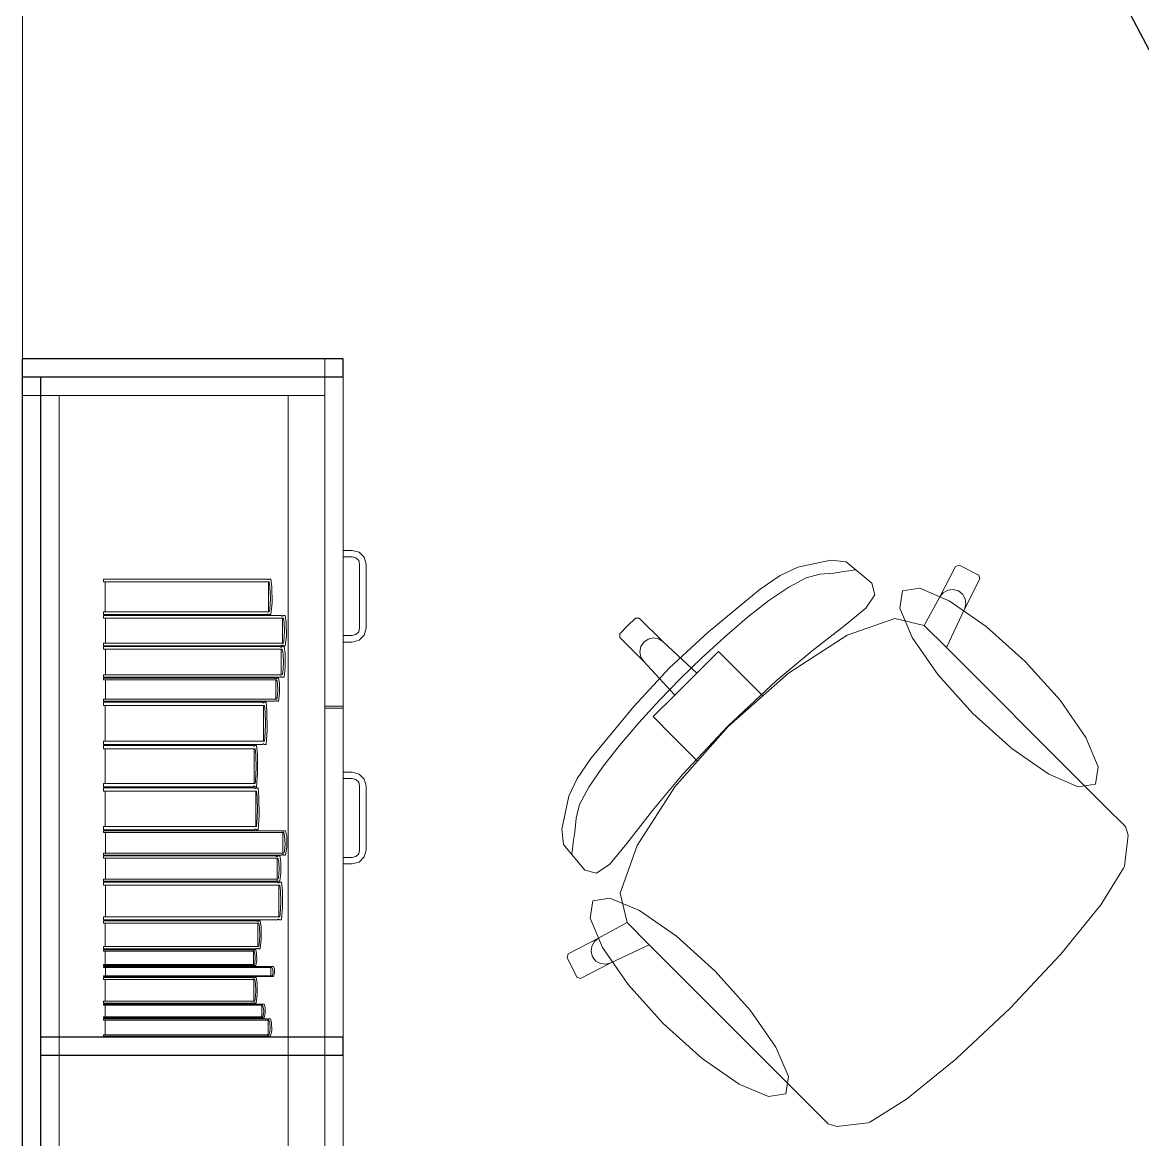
# Model space of a CAD drawing. Header units: inches. Extents: x -19 to 5698, y -728 to 92.
# Drawn here: x 304.72 to 305.942, y 35.448 to 36.667 of the extents above; entities that cross this region are included whole.
import ezdxf

# ---------------------------------------------------------------- set-up
doc = ezdxf.new("R2010")
doc.units = ezdxf.units.IN
doc.header["$MEASUREMENT"] = 0
doc.set_wipeout_variables(frame=1)
doc.linetypes.add('HIDDEN', pattern=[0.375, 0.25, -0.125])
doc.linetypes.add('Wipeout_Contour', pattern=[1, 0, -1])
doc.layers.add('00 conduct tomacorr', color=120, linetype='HIDDEN', lineweight=30)
doc.layers.add('02 _ ARQ _ ZON _ Espacio.3D', color=7, linetype='Continuous')
doc.layers.add('Interior - Mobiliario', color=7, linetype='Continuous')

msp = doc.modelspace()

# ---------------------------------------------------------------- linework, layer by layer
at = {"layer": '02 _ ARQ _ ZON _ Espacio.3D', "color": 254, "linetype": 'Continuous', "lineweight": 0, "flags": 128}
msp.add_lwpolyline([(315.07, 39), (314.57, 39), (314.57, 39.4), (310.7229, 39.4), (310.7234, 39.7505), (308.4643, 39.75), (308.47, 39.4), (308.07, 39.4), (308.07, 39), (307.57, 39), (307.57, 39.7505), (306.294, 39.7505), (306.294, 39.3999), (306.064, 39.4), (306.064, 39.7505), (304.72, 39.75), (304.72, 29.75), (307.57, 29.75), (307.57, 30.6), (308.07, 30.6), (308.07, 29.75), (314.5697, 29.75), (314.57, 30.6), (315.07, 30.6)], dxfattribs=at)
at = {"layer": 'Interior - Mobiliario', "color": 175, "linetype": 'Continuous', "lineweight": 13}
for p, q in [((304.74, 36.28), (305.05, 36.28)), ((304.74, 34.82), (304.74, 36.28)), ((305.05, 36.28), (305.05, 34.82)), ((304.76, 36.26), (305.01, 36.26)), ((305.01, 36.26), (305.05, 36.26)), ((305.08, 36.091), (305.07, 36.091)), ((305.07, 36.091), (305.07, 36.084)), ((305.07, 36.084), (305.08, 36.084)), ((305.0875, 36.089), (305.08, 36.091)), ((305.08, 36.084), (305.084, 36.0829)), ((305.093, 36.0835), (305.0875, 36.089)), ((305.095, 36.076), (305.093, 36.0835)), ((305.084, 36.0829), (305.087, 36.08)), ((305.087, 36.08), (305.088, 36.076)), ((305.088, 36.076), (305.088, 36.006)), ((305.095, 36.006), (305.095, 36.076)), ((305.5661, 36.0726), (305.5468, 36.0636)), ((305.6022, 36.0804), (305.5661, 36.0726)), ((305.619, 36.0785), (305.6022, 36.0804)), ((305.6468, 36.0553), (305.619, 36.0785)), ((305.7382, 36.0733), (305.7212, 36.0402)), ((305.7422, 36.0747), (305.7382, 36.0733)), ((305.7636, 36.0638), (305.7422, 36.0747)), ((304.8087, 36.0566), (304.8087, 36.0597)), ((304.8087, 36.0597), (304.9872, 36.0597)), ((304.9872, 36.0597), (304.9874, 36.0595)), ((304.9874, 36.0595), (304.9876, 36.0593)), ((304.9876, 36.0593), (304.9879, 36.0591)), ((304.9879, 36.0591), (304.9881, 36.0591)), ((304.9881, 36.0591), (304.9884, 36.0591)), ((304.9884, 36.0591), (304.9887, 36.0592)), ((304.9887, 36.0592), (304.9889, 36.0593)), ((304.9889, 36.0593), (304.9891, 36.0596)), ((304.9891, 36.0596), (304.9892, 36.0597)), ((304.9892, 36.0597), (304.9912, 36.0597)), ((304.9912, 36.0597), (304.9922, 36.0512)), ((305.5468, 36.0636), (305.5251, 36.0487)), ((305.5565, 36.051), (305.5753, 36.061)), ((305.5753, 36.061), (305.5901, 36.0649)), ((305.5901, 36.0649), (305.6055, 36.066)), ((305.6055, 36.066), (305.6162, 36.0681)), ((305.6162, 36.0681), (305.6243, 36.0689)), ((305.6243, 36.0689), (305.6288, 36.0697)), ((305.7479, 36.0267), (305.7649, 36.0598)), ((305.7649, 36.0598), (305.7636, 36.0638)), ((304.9894, 36.0566), (304.8087, 36.0566)), ((304.8105, 36.024), (304.8105, 36.0566)), ((304.9885, 36.0566), (304.9885, 36.024)), ((304.9902, 36.0508), (304.9894, 36.0566)), ((304.9907, 36.0388), (304.9902, 36.0508)), ((304.9922, 36.0512), (304.9925, 36.0338)), ((305.5251, 36.0487), (305.4684, 36.0019)), ((305.5346, 36.0362), (305.5565, 36.051)), ((305.6502, 36.0424), (305.6468, 36.0553)), ((305.73, 36.0477), (305.7249, 36.0448)), ((305.7358, 36.0484), (305.73, 36.0477)), ((305.7414, 36.0469), (305.7358, 36.0484)), ((305.746, 36.0433), (305.7414, 36.0469)), ((304.9899, 36.0269), (304.9907, 36.0388)), ((305.5108, 36.0176), (305.5346, 36.0362)), ((305.6402, 36.0281), (305.6502, 36.0424)), ((305.7212, 36.0402), (305.7039, 36.0092)), ((305.7249, 36.0448), (305.7212, 36.0402)), ((305.7489, 36.0382), (305.746, 36.0433)), ((305.7495, 36.0324), (305.7489, 36.0382)), ((304.8087, 36.0209), (304.8087, 36.024)), ((304.8087, 36.024), (304.9894, 36.024)), ((304.9894, 36.024), (304.9899, 36.0269)), ((304.9925, 36.0338), (304.9912, 36.0209)), ((305.6179, 36.0095), (305.6402, 36.0281)), ((305.7283, 35.9849), (305.7479, 36.0267)), ((305.7479, 36.0267), (305.7495, 36.0324)), ((304.9872, 36.0209), (304.8087, 36.0209)), ((304.8087, 36.0172), (304.8087, 36.0199)), ((304.8087, 36.0199), (305.0025, 36.0199)), ((305.0048, 36.0172), (304.8087, 36.0172)), ((304.8107, 35.9896), (304.8107, 36.0172)), ((304.9873, 36.021), (304.9872, 36.0209)), ((304.9876, 36.0212), (304.9873, 36.021)), ((304.9878, 36.0214), (304.9876, 36.0212)), ((304.9881, 36.0215), (304.9878, 36.0214)), ((304.9883, 36.0215), (304.9881, 36.0215)), ((304.9886, 36.0214), (304.9883, 36.0215)), ((304.9889, 36.0213), (304.9886, 36.0214)), ((304.9891, 36.0211), (304.9889, 36.0213)), ((304.9892, 36.0209), (304.9891, 36.0211)), ((304.9912, 36.0209), (304.9892, 36.0209)), ((305.0025, 36.0199), (305.0026, 36.0197)), ((305.0026, 36.0197), (305.0029, 36.0195)), ((305.0029, 36.0195), (305.0032, 36.0194)), ((305.0032, 36.0194), (305.0034, 36.0193)), ((305.0034, 36.0193), (305.0037, 36.0193)), ((305.0037, 36.0193), (305.004, 36.0194)), ((305.0038, 36.0172), (305.0038, 35.9896)), ((305.004, 36.0194), (305.0043, 36.0195)), ((305.0043, 36.0195), (305.0045, 36.0197)), ((305.0045, 36.0197), (305.0047, 36.0199)), ((305.0047, 36.0199), (305.0068, 36.0199)), ((305.0057, 36.0123), (305.0048, 36.0172)), ((305.0062, 36.0022), (305.0057, 36.0123)), ((305.0068, 36.0199), (305.0079, 36.0126)), ((305.0079, 36.0126), (305.0081, 35.9979)), ((305.389, 36.0171), (305.3804, 36.0086)), ((305.3932, 36.0172), (305.389, 36.0171)), ((305.4193, 35.9911), (305.3932, 36.0172)), ((305.4861, 35.9964), (305.5108, 36.0176)), ((305.6719, 36.0167), (305.62, 35.9983)), ((305.7039, 36.0092), (305.6719, 36.0167)), ((305.0054, 35.9921), (305.0062, 36.0022)), ((305.0081, 35.9979), (305.0068, 35.987)), ((305.08, 35.998), (305.07, 35.998)), ((305.07, 35.998), (305.07, 35.991)), ((305.084, 35.9991), (305.08, 35.998)), ((305.087, 36.002), (305.084, 35.9991)), ((305.088, 36.006), (305.087, 36.002)), ((305.0875, 35.993), (305.093, 35.9985)), ((305.093, 35.9985), (305.095, 36.006)), ((305.3719, 36.0001), (305.3804, 36.0086)), ((305.3719, 35.9958), (305.3719, 36.0001)), ((305.4684, 36.0019), (305.4262, 35.9628)), ((305.62, 35.9983), (305.5561, 35.957)), ((305.5818, 35.9815), (305.6179, 36.0095)), ((305.7041, 36.0092), (305.7039, 36.0092)), ((305.7041, 36.0092), (305.7283, 35.9849)), ((304.8087, 35.987), (304.8087, 35.9896)), ((304.8087, 35.9896), (305.0048, 35.9896)), ((305.0025, 35.987), (304.8087, 35.987)), ((304.8087, 35.9833), (304.8087, 35.986)), ((304.8087, 35.986), (305.0012, 35.986)), ((305.0012, 35.986), (305.0013, 35.9858)), ((305.0013, 35.9858), (305.0016, 35.9856)), ((305.0016, 35.9856), (305.0019, 35.9855)), ((305.0024, 35.9854), (305.0027, 35.9855)), ((305.0026, 35.9871), (305.0025, 35.987)), ((305.0028, 35.9873), (305.0026, 35.9871)), ((305.0027, 35.9855), (305.003, 35.9857)), ((305.0031, 35.9875), (305.0028, 35.9873)), ((305.003, 35.9857), (305.0032, 35.9859)), ((305.0034, 35.9875), (305.0031, 35.9875)), ((305.0032, 35.9859), (305.0034, 35.986)), ((305.0037, 35.9875), (305.0034, 35.9875)), ((305.0034, 35.986), (305.0055, 35.986)), ((305.004, 35.9875), (305.0037, 35.9875)), ((305.0042, 35.9873), (305.004, 35.9875)), ((305.0045, 35.9872), (305.0042, 35.9873)), ((305.0047, 35.987), (305.0045, 35.9872)), ((305.0068, 35.987), (305.0047, 35.987)), ((305.0048, 35.9896), (305.0054, 35.9921)), ((305.0055, 35.986), (305.0066, 35.9787)), ((305.07, 35.991), (305.08, 35.991)), ((305.08, 35.991), (305.0875, 35.993)), ((305.398, 35.9697), (305.3719, 35.9958)), ((305.3936, 35.9803), (305.3948, 35.9861)), ((305.3948, 35.9861), (305.3981, 35.991)), ((305.403, 35.9942), (305.3981, 35.991)), ((305.4087, 35.9954), (305.403, 35.9942)), ((305.4145, 35.9943), (305.4087, 35.9954)), ((305.4193, 35.9911), (305.4145, 35.9943)), ((305.4558, 35.9571), (305.4193, 35.9911)), ((305.4614, 35.9739), (305.4861, 35.9964)), ((305.0035, 35.9833), (304.8087, 35.9833)), ((304.8107, 35.9553), (304.8107, 35.9833)), ((305.0019, 35.9855), (305.0022, 35.9854)), ((305.0022, 35.9854), (305.0024, 35.9854)), ((305.0025, 35.9833), (305.0025, 35.9553)), ((305.0044, 35.9783), (305.0035, 35.9833)), ((305.0049, 35.968), (305.0044, 35.9783)), ((305.0066, 35.9787), (305.0068, 35.9637)), ((305.3947, 35.9746), (305.3936, 35.9803)), ((305.398, 35.9697), (305.3947, 35.9746)), ((305.438, 35.9511), (305.4614, 35.9739)), ((305.4795, 35.9807), (305.4558, 35.9571)), ((305.5006, 35.9596), (305.4795, 35.9807)), ((305.5425, 35.9488), (305.5818, 35.9815)), ((305.8762, 35.8371), (305.7283, 35.9849)), ((305.0041, 35.9578), (305.0049, 35.968)), ((305.0068, 35.9637), (305.0055, 35.9526)), ((305.3871, 35.9206), (305.4262, 35.9628)), ((305.432, 35.9332), (305.398, 35.9697)), ((304.8087, 35.9526), (304.8087, 35.9553)), ((304.8087, 35.9553), (305.0035, 35.9553)), ((305.0012, 35.9526), (304.8087, 35.9526)), ((304.8087, 35.9496), (304.8087, 35.9516)), ((304.8087, 35.9516), (304.9953, 35.9516)), ((304.9975, 35.9496), (304.8087, 35.9496)), ((304.8106, 35.9285), (304.8106, 35.9496)), ((304.9953, 35.9516), (304.9954, 35.9515)), ((304.9954, 35.9515), (304.9957, 35.9513)), ((304.9957, 35.9513), (304.9959, 35.9512)), ((304.9959, 35.9512), (304.9962, 35.9512)), ((304.9962, 35.9512), (304.9965, 35.9512)), ((304.9965, 35.9512), (304.9968, 35.9512)), ((304.9966, 35.9496), (304.9966, 35.9285)), ((304.9968, 35.9512), (304.997, 35.9513)), ((304.997, 35.9513), (304.9973, 35.9515)), ((304.9973, 35.9515), (304.9974, 35.9516)), ((304.9974, 35.9516), (304.9995, 35.9516)), ((304.9984, 35.9458), (304.9975, 35.9496)), ((304.9995, 35.9516), (305.0005, 35.9461)), ((305.0013, 35.9527), (305.0012, 35.9526)), ((305.0015, 35.9529), (305.0013, 35.9527)), ((305.0018, 35.9531), (305.0015, 35.9529)), ((305.0021, 35.9531), (305.0018, 35.9531)), ((305.0024, 35.9531), (305.0021, 35.9531)), ((305.0027, 35.9531), (305.0024, 35.9531)), ((305.0029, 35.953), (305.0027, 35.9531)), ((305.0032, 35.9528), (305.0029, 35.953)), ((305.0034, 35.9526), (305.0032, 35.9528)), ((305.0055, 35.9526), (305.0034, 35.9526)), ((305.0035, 35.9553), (305.0041, 35.9578)), ((305.438, 35.9511), (305.4152, 35.9276)), ((305.4558, 35.9571), (305.4439, 35.9451)), ((305.528, 35.9322), (305.5006, 35.9596)), ((305.5561, 35.957), (305.528, 35.9322)), ((304.9981, 35.9304), (304.9989, 35.9381)), ((304.9989, 35.9381), (304.9984, 35.9458)), ((305.0005, 35.9461), (305.0007, 35.9349)), ((305.432, 35.9332), (305.4439, 35.9451)), ((305.4897, 35.8993), (305.5425, 35.9488)), ((304.8087, 35.9265), (304.8087, 35.9285)), ((304.8087, 35.9285), (304.9975, 35.9285)), ((304.9953, 35.9265), (304.8087, 35.9265)), ((304.8087, 35.9218), (304.8087, 35.9255)), ((304.8087, 35.9255), (304.982, 35.9255)), ((304.982, 35.9255), (304.9821, 35.9253)), ((304.9821, 35.9253), (304.9824, 35.925)), ((304.9824, 35.925), (304.9826, 35.9248)), ((304.9826, 35.9248), (304.9829, 35.9248)), ((304.9829, 35.9248), (304.9831, 35.9248)), ((304.9831, 35.9248), (304.9834, 35.9249)), ((304.9834, 35.9249), (304.9836, 35.9251)), ((304.9836, 35.9251), (304.9839, 35.9254)), ((304.9839, 35.9254), (304.984, 35.9255)), ((304.984, 35.9255), (304.9859, 35.9255)), ((304.9859, 35.9255), (304.9869, 35.9154)), ((304.9954, 35.9266), (304.9953, 35.9265)), ((304.9956, 35.9268), (304.9954, 35.9266)), ((304.9959, 35.9269), (304.9956, 35.9268)), ((304.9962, 35.9269), (304.9959, 35.9269)), ((304.9964, 35.9269), (304.9962, 35.9269)), ((304.9967, 35.9269), (304.9964, 35.9269)), ((304.997, 35.9268), (304.9967, 35.9269)), ((304.9972, 35.9267), (304.997, 35.9268)), ((304.9974, 35.9265), (304.9972, 35.9267)), ((304.9995, 35.9265), (304.9974, 35.9265)), ((304.9975, 35.9285), (304.9981, 35.9304)), ((305.0007, 35.9349), (304.9995, 35.9265)), ((305.4152, 35.9276), (305.3926, 35.903)), ((305.4083, 35.9096), (305.432, 35.9332)), ((305.528, 35.9322), (305.4902, 35.8989)), ((304.9841, 35.9218), (304.8087, 35.9218)), ((304.8105, 35.8829), (304.8105, 35.9218)), ((304.9832, 35.9218), (304.9832, 35.8829)), ((304.9849, 35.9149), (304.9841, 35.9218)), ((304.9854, 35.9006), (304.9849, 35.9149)), ((304.9869, 35.9154), (304.9871, 35.8947)), ((305.07, 35.921), (305.05, 35.921)), ((305.07, 35.919), (305.05, 35.919)), ((305.3403, 35.8639), (305.3871, 35.9206)), ((304.9846, 35.8864), (304.9854, 35.9006)), ((305.3926, 35.903), (305.3715, 35.8782)), ((305.4295, 35.8884), (305.4083, 35.9096)), ((304.9871, 35.8947), (304.9859, 35.8792)), ((305.4568, 35.861), (305.4295, 35.8884)), ((305.4897, 35.8993), (305.4402, 35.8466)), ((305.4568, 35.861), (305.4902, 35.8989)), ((304.8087, 35.8792), (304.8087, 35.8829)), ((304.8087, 35.8829), (304.9841, 35.8829)), ((304.982, 35.8792), (304.8087, 35.8792)), ((304.8087, 35.8746), (304.8087, 35.8782)), ((304.8087, 35.8782), (304.972, 35.8782)), ((304.972, 35.8782), (304.9721, 35.878)), ((304.9721, 35.878), (304.9723, 35.8777)), ((304.9723, 35.8777), (304.9725, 35.8775)), ((304.9725, 35.8775), (304.9728, 35.8775)), ((304.9728, 35.8775), (304.973, 35.8775)), ((304.973, 35.8775), (304.9733, 35.8776)), ((304.9733, 35.8776), (304.9735, 35.8778)), ((304.9735, 35.8778), (304.9737, 35.878)), ((304.9737, 35.878), (304.9738, 35.8782)), ((304.9738, 35.8782), (304.9756, 35.8782)), ((304.9756, 35.8782), (304.9765, 35.8683)), ((304.9821, 35.8794), (304.982, 35.8792)), ((304.9823, 35.8797), (304.9821, 35.8794)), ((304.9826, 35.8799), (304.9823, 35.8797)), ((304.9828, 35.88), (304.9826, 35.8799)), ((304.9831, 35.88), (304.9828, 35.88)), ((304.9833, 35.8799), (304.9831, 35.88)), ((304.9836, 35.8797), (304.9833, 35.8799)), ((304.9838, 35.8795), (304.9836, 35.8797)), ((304.984, 35.8792), (304.9838, 35.8795)), ((304.9859, 35.8792), (304.984, 35.8792)), ((304.9841, 35.8829), (304.9846, 35.8864)), ((305.3715, 35.8782), (305.3529, 35.8544)), ((304.9739, 35.8746), (304.8087, 35.8746)), ((304.8104, 35.8366), (304.8104, 35.8746)), ((304.9731, 35.8746), (304.9731, 35.8366)), ((304.9747, 35.8678), (304.9739, 35.8746)), ((304.9751, 35.8539), (304.9747, 35.8678)), ((304.9765, 35.8683), (304.9767, 35.848)), ((305.3254, 35.8422), (305.3403, 35.8639)), ((304.9744, 35.84), (304.9751, 35.8539)), ((305.3529, 35.8544), (305.338, 35.8326)), ((305.4321, 35.8329), (305.4568, 35.861)), ((304.9739, 35.8366), (304.9744, 35.84)), ((304.9767, 35.848), (304.9756, 35.8329)), ((305.07, 35.849), (305.08, 35.849)), ((305.07, 35.842), (305.07, 35.849)), ((305.08, 35.842), (305.07, 35.842)), ((305.08, 35.849), (305.0875, 35.847)), ((305.084, 35.8409), (305.08, 35.842)), ((305.087, 35.838), (305.084, 35.8409)), ((305.0875, 35.847), (305.093, 35.8415)), ((305.093, 35.8415), (305.095, 35.834)), ((305.3164, 35.823), (305.3254, 35.8422)), ((305.4402, 35.8466), (305.4075, 35.8073)), ((304.8087, 35.8329), (304.8087, 35.8366)), ((304.8087, 35.8366), (304.9739, 35.8366)), ((304.972, 35.8329), (304.8087, 35.8329)), ((304.8087, 35.8283), (304.8087, 35.8319)), ((304.8087, 35.8319), (304.9735, 35.8319)), ((304.9755, 35.8283), (304.8087, 35.8283)), ((304.8104, 35.7899), (304.8104, 35.8283)), ((304.9723, 35.8334), (304.972, 35.8331)), ((304.972, 35.8331), (304.972, 35.8329)), ((304.9725, 35.8336), (304.9723, 35.8334)), ((304.9727, 35.8337), (304.9725, 35.8336)), ((304.973, 35.8337), (304.9727, 35.8337)), ((304.9732, 35.8336), (304.973, 35.8337)), ((304.9735, 35.8334), (304.9732, 35.8336)), ((304.9737, 35.8332), (304.9735, 35.8334)), ((304.9735, 35.8319), (304.9736, 35.8317)), ((304.9736, 35.8317), (304.9738, 35.8314)), ((304.9738, 35.8329), (304.9737, 35.8332)), ((304.9756, 35.8329), (304.9738, 35.8329)), ((304.9738, 35.8314), (304.9741, 35.8313)), ((304.9741, 35.8313), (304.9743, 35.8312)), ((304.9743, 35.8312), (304.9746, 35.8312)), ((304.9746, 35.8312), (304.9748, 35.8313)), ((304.9747, 35.8283), (304.9747, 35.7899)), ((304.9748, 35.8313), (304.975, 35.8315)), ((304.975, 35.8315), (304.9753, 35.8318)), ((304.9753, 35.8318), (304.9754, 35.8319)), ((304.9754, 35.8319), (304.9772, 35.8319)), ((304.9763, 35.8214), (304.9755, 35.8283)), ((304.9772, 35.8319), (304.9781, 35.8219)), ((305.088, 35.834), (305.087, 35.838)), ((305.088, 35.764), (305.088, 35.834)), ((305.095, 35.834), (305.095, 35.764)), ((305.338, 35.8326), (305.3281, 35.8137)), ((305.3907, 35.7691), (305.4321, 35.8329)), ((305.9017, 35.8116), (305.8762, 35.8371)), ((304.9767, 35.8074), (304.9763, 35.8214)), ((304.9781, 35.8219), (304.9783, 35.8015)), ((305.3087, 35.7868), (305.3164, 35.823)), ((304.976, 35.7933), (304.9767, 35.8074)), ((305.3281, 35.8137), (305.3242, 35.799)), ((305.4075, 35.8073), (305.3796, 35.7711)), ((305.9237, 35.7896), (305.9017, 35.8116)), ((304.9755, 35.7899), (304.976, 35.7933)), ((304.9783, 35.8015), (304.9772, 35.7862)), ((305.3242, 35.799), (305.323, 35.7836)), ((304.8087, 35.7862), (304.8087, 35.7899)), ((304.8087, 35.7899), (304.9755, 35.7899)), ((304.9735, 35.7862), (304.8087, 35.7862)), ((304.8087, 35.7831), (304.8087, 35.7852)), ((304.8087, 35.7852), (305.0029, 35.7852)), ((305.0053, 35.7831), (304.8087, 35.7831)), ((304.8107, 35.7608), (304.8107, 35.7831)), ((304.9736, 35.7864), (304.9735, 35.7862)), ((304.9738, 35.7867), (304.9736, 35.7864)), ((304.974, 35.7869), (304.9738, 35.7867)), ((304.9743, 35.787), (304.974, 35.7869)), ((304.9745, 35.787), (304.9743, 35.787)), ((304.9748, 35.7869), (304.9745, 35.787)), ((304.975, 35.7867), (304.9748, 35.7869)), ((304.9752, 35.7865), (304.975, 35.7867)), ((304.9754, 35.7862), (304.9752, 35.7865)), ((304.9772, 35.7862), (304.9754, 35.7862)), ((305.0029, 35.7852), (305.0031, 35.7851)), ((305.0031, 35.7851), (305.0033, 35.7849)), ((305.0033, 35.7849), (305.0036, 35.7848)), ((305.0036, 35.7848), (305.0039, 35.7848)), ((305.0039, 35.7848), (305.0042, 35.7848)), ((305.0042, 35.7848), (305.0045, 35.7848)), ((305.0043, 35.7831), (305.0043, 35.7608)), ((305.0045, 35.7848), (305.0048, 35.7849)), ((305.0048, 35.7849), (305.005, 35.7851)), ((305.005, 35.7851), (305.0051, 35.7852)), ((305.0051, 35.7852), (305.0073, 35.7852)), ((305.0062, 35.7791), (305.0053, 35.7831)), ((305.0067, 35.7709), (305.0062, 35.7791)), ((305.0073, 35.7852), (305.0084, 35.7794)), ((305.0084, 35.7794), (305.0086, 35.7675)), ((305.3105, 35.7701), (305.3087, 35.7868)), ((305.323, 35.7836), (305.321, 35.7728)), ((305.9225, 35.7464), (305.9265, 35.7803)), ((305.9265, 35.7803), (305.9237, 35.7896)), ((305.0059, 35.7628), (305.0067, 35.7709)), ((305.0086, 35.7675), (305.0073, 35.7586)), ((305.3337, 35.7422), (305.3105, 35.7701)), ((305.321, 35.7728), (305.3202, 35.7648)), ((305.3796, 35.7711), (305.361, 35.7488)), ((305.3724, 35.7171), (305.3907, 35.7691)), ((304.8087, 35.7586), (304.8087, 35.7608)), ((304.8087, 35.7608), (305.0053, 35.7608)), ((305.0029, 35.7586), (304.8087, 35.7586)), ((304.8087, 35.7554), (304.8087, 35.7576)), ((304.8087, 35.7576), (304.9966, 35.7576)), ((304.9989, 35.7554), (304.8087, 35.7554)), ((304.8106, 35.7322), (304.8106, 35.7554)), ((304.9966, 35.7576), (304.9968, 35.7575)), ((304.9968, 35.7575), (304.997, 35.7573)), ((304.997, 35.7573), (304.9973, 35.7572)), ((304.9973, 35.7572), (304.9976, 35.7572)), ((304.9976, 35.7572), (304.9979, 35.7572)), ((304.9979, 35.7572), (304.9982, 35.7572)), ((304.998, 35.7554), (304.998, 35.7322)), ((304.9982, 35.7572), (304.9984, 35.7574)), ((304.9984, 35.7574), (304.9987, 35.7575)), ((304.9987, 35.7575), (304.9988, 35.7576)), ((304.9988, 35.7576), (305.0009, 35.7576)), ((304.9998, 35.7513), (304.9989, 35.7554)), ((305.0009, 35.7576), (305.0019, 35.7516)), ((305.003, 35.7587), (305.0029, 35.7586)), ((305.0033, 35.7589), (305.003, 35.7587)), ((305.0035, 35.759), (305.0033, 35.7589)), ((305.0038, 35.7591), (305.0035, 35.759)), ((305.0041, 35.7591), (305.0038, 35.7591)), ((305.0044, 35.759), (305.0041, 35.7591)), ((305.0047, 35.7589), (305.0044, 35.759)), ((305.0049, 35.7588), (305.0047, 35.7589)), ((305.0051, 35.7586), (305.0049, 35.7588)), ((305.0073, 35.7586), (305.0051, 35.7586)), ((305.0053, 35.7608), (305.0059, 35.7628)), ((305.07, 35.756), (305.08, 35.756)), ((305.07, 35.749), (305.07, 35.756)), ((305.08, 35.756), (305.084, 35.7571)), ((305.084, 35.7571), (305.087, 35.76)), ((305.087, 35.76), (305.088, 35.764)), ((305.093, 35.7565), (305.0875, 35.751)), ((305.095, 35.764), (305.093, 35.7565)), ((305.3202, 35.7648), (305.3194, 35.7603)), ((304.9995, 35.7343), (305.0003, 35.7428)), ((305.0003, 35.7428), (304.9998, 35.7513)), ((305.0019, 35.7516), (305.0021, 35.7392)), ((305.08, 35.749), (305.07, 35.749)), ((305.0875, 35.751), (305.08, 35.749)), ((305.3466, 35.7388), (305.3337, 35.7422)), ((305.361, 35.7488), (305.3466, 35.7388)), ((305.8967, 35.7042), (305.9216, 35.7443)), ((305.9216, 35.7443), (305.9225, 35.7464)), ((304.8087, 35.73), (304.8087, 35.7322)), ((304.8087, 35.7322), (304.9989, 35.7322)), ((304.9966, 35.73), (304.8087, 35.73)), ((304.8087, 35.7257), (304.8087, 35.729)), ((304.8087, 35.729), (304.9984, 35.729)), ((304.9967, 35.7301), (304.9966, 35.73)), ((304.997, 35.7302), (304.9967, 35.7301)), ((304.9972, 35.7304), (304.997, 35.7302)), ((304.9975, 35.7304), (304.9972, 35.7304)), ((304.9978, 35.7304), (304.9975, 35.7304)), ((304.9981, 35.7304), (304.9978, 35.7304)), ((304.9984, 35.7303), (304.9981, 35.7304)), ((304.9986, 35.7301), (304.9984, 35.7303)), ((304.9984, 35.729), (304.9986, 35.7288)), ((304.9988, 35.73), (304.9986, 35.7301)), ((305.0009, 35.73), (304.9988, 35.73)), ((304.9989, 35.7322), (304.9995, 35.7343)), ((305.0002, 35.7286), (305.0005, 35.7288)), ((305.0005, 35.7288), (305.0006, 35.729)), ((305.0006, 35.729), (305.0027, 35.729)), ((305.0021, 35.7392), (305.0009, 35.73)), ((305.0027, 35.729), (305.0038, 35.7199)), ((305.0008, 35.7257), (304.8087, 35.7257)), ((304.8106, 35.6911), (304.8106, 35.7257)), ((304.9986, 35.7288), (304.9988, 35.7285)), ((304.9988, 35.7285), (304.9991, 35.7284)), ((304.9991, 35.7284), (304.9994, 35.7283)), ((304.9994, 35.7283), (304.9997, 35.7283)), ((304.9997, 35.7283), (305, 35.7284)), ((304.9998, 35.7257), (304.9998, 35.6911)), ((305, 35.7284), (305.0002, 35.7286)), ((305.0016, 35.7195), (305.0008, 35.7257)), ((305.0021, 35.7069), (305.0016, 35.7195)), ((305.0038, 35.7199), (305.004, 35.7016)), ((305.3798, 35.6851), (305.3724, 35.7171)), ((305.0013, 35.6942), (305.0021, 35.7069)), ((305.0008, 35.6911), (305.0013, 35.6942)), ((305.004, 35.7016), (305.0027, 35.6878)), ((305.8532, 35.6506), (305.8967, 35.7042)), ((304.8087, 35.6878), (304.8087, 35.6911)), ((304.8087, 35.6911), (305.0008, 35.6911)), ((304.9984, 35.6878), (304.8087, 35.6878)), ((304.8087, 35.6844), (304.8087, 35.6868)), ((304.8087, 35.6868), (304.9758, 35.6868)), ((304.9779, 35.6844), (304.8087, 35.6844)), ((304.8104, 35.6588), (304.8104, 35.6844)), ((304.9758, 35.6868), (304.976, 35.6867)), ((304.976, 35.6867), (304.9762, 35.6865)), ((304.9762, 35.6865), (304.9764, 35.6864)), ((304.9764, 35.6864), (304.9767, 35.6863)), ((304.9767, 35.6863), (304.9769, 35.6863)), ((304.9769, 35.6863), (304.9772, 35.6864)), ((304.977, 35.6844), (304.977, 35.6588)), ((304.9772, 35.6864), (304.9774, 35.6865)), ((304.9774, 35.6865), (304.9776, 35.6867)), ((304.9776, 35.6867), (304.9777, 35.6868)), ((304.9777, 35.6868), (304.9796, 35.6868)), ((304.9787, 35.6798), (304.9779, 35.6844)), ((304.9796, 35.6868), (304.9805, 35.6801)), ((304.9805, 35.6801), (304.9807, 35.6665)), ((304.9985, 35.688), (304.9984, 35.6878)), ((304.9988, 35.6882), (304.9985, 35.688)), ((304.9991, 35.6884), (304.9988, 35.6882)), ((304.9993, 35.6885), (304.9991, 35.6884)), ((304.9996, 35.6885), (304.9993, 35.6885)), ((304.9999, 35.6884), (304.9996, 35.6885)), ((305.0002, 35.6883), (304.9999, 35.6884)), ((305.0004, 35.6881), (305.0002, 35.6883)), ((305.0006, 35.6878), (305.0004, 35.6881)), ((305.0027, 35.6878), (305.0006, 35.6878)), ((305.3488, 35.6678), (305.3798, 35.6851)), ((305.3799, 35.6849), (305.3798, 35.6851)), ((305.3799, 35.6849), (305.4041, 35.6607)), ((304.9784, 35.6611), (304.9791, 35.6704)), ((304.9791, 35.6704), (304.9787, 35.6798)), ((305.3157, 35.6509), (305.3488, 35.6678)), ((305.3442, 35.6642), (305.3488, 35.6678)), ((304.8087, 35.6563), (304.8087, 35.6588)), ((304.8087, 35.6588), (304.9779, 35.6588)), ((304.9758, 35.6563), (304.8087, 35.6563)), ((304.9759, 35.6564), (304.9758, 35.6563)), ((304.9761, 35.6566), (304.9759, 35.6564)), ((304.9764, 35.6568), (304.9761, 35.6566)), ((304.9766, 35.6568), (304.9764, 35.6568)), ((304.9769, 35.6568), (304.9766, 35.6568)), ((304.9771, 35.6568), (304.9769, 35.6568)), ((304.9774, 35.6567), (304.9771, 35.6568)), ((304.9776, 35.6565), (304.9774, 35.6567)), ((304.9777, 35.6563), (304.9776, 35.6565)), ((304.9796, 35.6563), (304.9777, 35.6563)), ((304.9779, 35.6588), (304.9784, 35.6611)), ((304.9807, 35.6665), (304.9796, 35.6563)), ((305.3406, 35.6532), (305.3413, 35.6591)), ((305.3413, 35.6591), (305.3442, 35.6642)), ((305.4041, 35.6607), (305.3623, 35.6411)), ((305.552, 35.5128), (305.4041, 35.6607)), ((304.8087, 35.6539), (304.8087, 35.6553)), ((304.8087, 35.6553), (304.9711, 35.6553)), ((304.9731, 35.6539), (304.8087, 35.6539)), ((304.8104, 35.6394), (304.8104, 35.6539)), ((304.9711, 35.6553), (304.9712, 35.6552)), ((304.9712, 35.6552), (304.9714, 35.6551)), ((304.9714, 35.6551), (304.9717, 35.6551)), ((304.9717, 35.6551), (304.9719, 35.655)), ((304.9719, 35.655), (304.9721, 35.655)), ((304.9721, 35.655), (304.9724, 35.6551)), ((304.9722, 35.6539), (304.9722, 35.6394)), ((304.9724, 35.6551), (304.9726, 35.6552)), ((304.9726, 35.6552), (304.9728, 35.6553)), ((304.9728, 35.6553), (304.9729, 35.6553)), ((304.9729, 35.6553), (304.9747, 35.6553)), ((304.9738, 35.6513), (304.9731, 35.6539)), ((304.9735, 35.6407), (304.9742, 35.646)), ((304.9742, 35.646), (304.9738, 35.6513)), ((304.9747, 35.6553), (304.9756, 35.6515)), ((304.9758, 35.6438), (304.9747, 35.638)), ((304.9756, 35.6515), (304.9758, 35.6438)), ((305.3144, 35.6468), (305.3157, 35.6509)), ((305.3252, 35.6254), (305.3144, 35.6468)), ((305.3422, 35.6476), (305.3406, 35.6532)), ((305.3458, 35.643), (305.3422, 35.6476)), ((305.7976, 35.5914), (305.8525, 35.6497)), ((305.8525, 35.6497), (305.8532, 35.6506)), ((304.8087, 35.638), (304.8087, 35.6394)), ((304.8087, 35.6394), (304.9731, 35.6394)), ((304.9711, 35.638), (304.8087, 35.638)), ((304.8087, 35.6361), (304.8087, 35.637)), ((304.8087, 35.637), (304.99, 35.637)), ((304.9922, 35.6361), (304.8087, 35.6361)), ((304.8106, 35.6268), (304.8106, 35.6361)), ((304.9712, 35.638), (304.9711, 35.638)), ((304.9714, 35.6381), (304.9712, 35.638)), ((304.9716, 35.6382), (304.9714, 35.6381)), ((304.9718, 35.6383), (304.9716, 35.6382)), ((304.9721, 35.6383), (304.9718, 35.6383)), ((304.9723, 35.6382), (304.9721, 35.6383)), ((304.9726, 35.6382), (304.9723, 35.6382)), ((304.9728, 35.6381), (304.9726, 35.6382)), ((304.9729, 35.638), (304.9728, 35.6381)), ((304.9747, 35.638), (304.9729, 35.638)), ((304.9731, 35.6394), (304.9735, 35.6407)), ((304.99, 35.637), (304.9902, 35.6369)), ((304.9902, 35.6369), (304.9904, 35.6368)), ((304.9904, 35.6368), (304.9907, 35.6368)), ((304.9907, 35.6368), (304.9909, 35.6368)), ((304.9909, 35.6368), (304.9912, 35.6368)), ((304.9912, 35.6368), (304.9915, 35.6368)), ((304.9913, 35.6361), (304.9913, 35.6268)), ((304.9915, 35.6368), (304.9917, 35.6369)), ((304.9917, 35.6369), (304.992, 35.6369)), ((304.992, 35.6369), (304.9921, 35.637)), ((304.9921, 35.637), (304.9941, 35.637)), ((304.9931, 35.6344), (304.9922, 35.6361)), ((304.9928, 35.6277), (304.9936, 35.631)), ((304.9936, 35.631), (304.9931, 35.6344)), ((304.9941, 35.637), (304.9951, 35.6346)), ((304.9951, 35.6346), (304.9953, 35.6296)), ((305.3623, 35.6411), (305.3292, 35.6241)), ((305.3509, 35.6402), (305.3458, 35.643)), ((305.3567, 35.6395), (305.3509, 35.6402)), ((305.3623, 35.6411), (305.3567, 35.6395)), ((304.8087, 35.626), (304.8087, 35.6268)), ((304.8087, 35.6268), (304.9922, 35.6268)), ((304.99, 35.626), (304.8087, 35.626)), ((304.8087, 35.6227), (304.8087, 35.625)), ((304.8087, 35.625), (304.9715, 35.625)), ((304.9735, 35.6227), (304.8087, 35.6227)), ((304.8104, 35.5993), (304.8104, 35.6227)), ((304.9715, 35.625), (304.9717, 35.6248)), ((304.9717, 35.6248), (304.9719, 35.6246)), ((304.9719, 35.6246), (304.9721, 35.6245)), ((304.9721, 35.6245), (304.9723, 35.6245)), ((304.9723, 35.6245), (304.9726, 35.6245)), ((304.9726, 35.6245), (304.9728, 35.6246)), ((304.9727, 35.6227), (304.9727, 35.5993)), ((304.9728, 35.6246), (304.9731, 35.6247)), ((304.9731, 35.6247), (304.9733, 35.6248)), ((304.9733, 35.6248), (304.9734, 35.625)), ((304.9734, 35.625), (304.9752, 35.625)), ((304.9743, 35.6185), (304.9735, 35.6227)), ((304.9752, 35.625), (304.9761, 35.6188)), ((304.9761, 35.6188), (304.9763, 35.6064)), ((304.9901, 35.626), (304.99, 35.626)), ((304.9904, 35.6261), (304.9901, 35.626)), ((304.9906, 35.6261), (304.9904, 35.6261)), ((304.9909, 35.6261), (304.9906, 35.6261)), ((304.9912, 35.6261), (304.9909, 35.6261)), ((304.9914, 35.6261), (304.9912, 35.6261)), ((304.9917, 35.6261), (304.9914, 35.6261)), ((304.9919, 35.626), (304.9917, 35.6261)), ((304.9921, 35.626), (304.9919, 35.626)), ((304.9941, 35.626), (304.9921, 35.626)), ((304.9922, 35.6268), (304.9928, 35.6277)), ((304.9953, 35.6296), (304.9941, 35.626)), ((305.3292, 35.6241), (305.3252, 35.6254)), ((304.974, 35.6014), (304.9747, 35.61)), ((304.9747, 35.61), (304.9743, 35.6185)), ((304.8087, 35.5971), (304.8087, 35.5993)), ((304.8087, 35.5993), (304.9735, 35.5993)), ((304.9715, 35.5971), (304.8087, 35.5971)), ((304.8087, 35.5949), (304.8087, 35.5961)), ((304.8087, 35.5961), (304.98, 35.5961)), ((304.9821, 35.5949), (304.8087, 35.5949)), ((304.8104, 35.5822), (304.8104, 35.5949)), ((304.9716, 35.5972), (304.9715, 35.5971)), ((304.9718, 35.5974), (304.9716, 35.5972)), ((304.9721, 35.5975), (304.9718, 35.5974)), ((304.9723, 35.5975), (304.9721, 35.5975)), ((304.9725, 35.5975), (304.9723, 35.5975)), ((304.9728, 35.5975), (304.9725, 35.5975)), ((304.973, 35.5974), (304.9728, 35.5975)), ((304.9732, 35.5972), (304.973, 35.5974)), ((304.9734, 35.5971), (304.9732, 35.5972)), ((304.9752, 35.5971), (304.9734, 35.5971)), ((304.9735, 35.5993), (304.974, 35.6014)), ((304.9763, 35.6064), (304.9752, 35.5971)), ((304.98, 35.5961), (304.9802, 35.596)), ((304.9802, 35.596), (304.9804, 35.5959)), ((304.9804, 35.5959), (304.9806, 35.5958)), ((304.9806, 35.5958), (304.9809, 35.5958)), ((304.9809, 35.5958), (304.9811, 35.5958)), ((304.9811, 35.5958), (304.9814, 35.5959)), ((304.9812, 35.5949), (304.9812, 35.5822)), ((304.9814, 35.5959), (304.9816, 35.5959)), ((304.9816, 35.5959), (304.9819, 35.596)), ((304.9819, 35.596), (304.982, 35.5961)), ((304.982, 35.5961), (304.9839, 35.5961)), ((304.9829, 35.5926), (304.9821, 35.5949)), ((304.9839, 35.5961), (304.9848, 35.5928)), ((304.8087, 35.5809), (304.8087, 35.5822)), ((304.8087, 35.5822), (304.9821, 35.5822)), ((304.9821, 35.5822), (304.9826, 35.5833)), ((304.9826, 35.5833), (304.9834, 35.5879)), ((304.9834, 35.5879), (304.9829, 35.5926)), ((304.985, 35.586), (304.9839, 35.5809)), ((304.9848, 35.5928), (304.985, 35.586)), ((305.7976, 35.5914), (305.7393, 35.5366)), ((304.98, 35.5809), (304.8087, 35.5809)), ((304.8087, 35.5784), (304.8087, 35.5799)), ((304.8087, 35.5799), (304.9869, 35.5799)), ((304.9891, 35.5784), (304.8087, 35.5784)), ((304.9801, 35.581), (304.98, 35.5809)), ((304.9803, 35.5811), (304.9801, 35.581)), ((304.9806, 35.5812), (304.9803, 35.5811)), ((304.9808, 35.5812), (304.9806, 35.5812)), ((304.9811, 35.5812), (304.9808, 35.5812)), ((304.9813, 35.5812), (304.9811, 35.5812)), ((304.9816, 35.5811), (304.9813, 35.5812)), ((304.9818, 35.581), (304.9816, 35.5811)), ((304.982, 35.5809), (304.9818, 35.581)), ((304.9839, 35.5809), (304.982, 35.5809)), ((304.9869, 35.5799), (304.987, 35.5798)), ((304.987, 35.5798), (304.9873, 35.5797)), ((304.9873, 35.5797), (304.9875, 35.5797)), ((304.9875, 35.5797), (304.9878, 35.5796)), ((304.9878, 35.5796), (304.9881, 35.5796)), ((304.9881, 35.5796), (304.9883, 35.5797)), ((304.9883, 35.5797), (304.9886, 35.5798)), ((304.9886, 35.5798), (304.9888, 35.5799)), ((304.9888, 35.5799), (304.9889, 35.5799)), ((304.9889, 35.5799), (304.9909, 35.5799)), ((304.9899, 35.5756), (304.9891, 35.5784)), ((304.9904, 35.5698), (304.9899, 35.5756)), ((304.9909, 35.5799), (304.9919, 35.5758)), ((304.9919, 35.5758), (304.9921, 35.5673)), ((305.7385, 35.5359), (305.6848, 35.4923)), ((305.7393, 35.5366), (305.7385, 35.5359)), ((305.5775, 35.4873), (305.552, 35.5128)), ((305.5994, 35.4654), (305.5775, 35.4873)), ((305.6848, 35.4923), (305.6448, 35.4674)), ((305.6087, 35.4625), (305.5994, 35.4654)), ((305.6426, 35.4665), (305.6087, 35.4625)), ((305.6448, 35.4674), (305.6426, 35.4665))]:
    msp.add_line(p, q, dxfattribs=at)
at = {"layer": 'Interior - Mobiliario', "color": 175, "linetype": 'Continuous', "lineweight": 13, "flags": 128}
for points in [[(305.8141, 35.9698), (305.7716, 36.008), (305.7313, 36.036), (305.6992, 36.0496), (305.6803, 36.0467), (305.6774, 36.0278), (305.691, 35.9958), (305.719, 35.9554), (305.7572, 35.9129), (305.7997, 35.8748), (305.84, 35.8468), (305.8721, 35.8331), (305.891, 35.836), (305.8939, 35.8549), (305.8803, 35.887), (305.8523, 35.9274)], [(305.4192, 35.5749), (305.381, 35.6174), (305.353, 35.6578), (305.3394, 35.6898), (305.3423, 35.7087), (305.3612, 35.7116), (305.3933, 35.698), (305.4336, 35.67), (305.4761, 35.6318), (305.5143, 35.5894), (305.5423, 35.549), (305.5559, 35.5169), (305.553, 35.498), (305.5341, 35.4951), (305.502, 35.5087), (305.4617, 35.5368)]]:
    msp.add_lwpolyline(points, close=True, dxfattribs=at)

# ---------------------------------------------------------------- next in the draw order: wipeouts: each hides what was drawn before it
at = {"color": 254, "linetype": 'Wipeout_Contour', "lineweight": 0, "ltscale": 9759.364432}
msp.add_wipeout([(305.07, 35.56), (304.74, 35.56), (304.74, 35.54), (305.07, 35.54)], dxfattribs=at).dxf.layer = 'Interior - Mobiliario'

# ---------------------------------------------------------------- next in the draw order: linework, layer by layer
at = {"layer": 'Interior - Mobiliario', "color": 175, "linetype": 'Continuous', "lineweight": 13}
for p, q in [((304.76, 36.26), (304.76, 34.84)), ((305.01, 34.84), (305.01, 36.26)), ((305.05, 36.26), (305.05, 34.84)), ((305.05, 35.56), (305.05, 35.919)), ((305.07, 35.56), (305.07, 35.919)), ((304.8105, 35.5625), (304.8105, 35.5784)), ((304.9881, 35.5784), (304.9881, 35.5625)), ((304.74, 35.56), (305.07, 35.56)), ((304.74, 35.54), (304.74, 35.56)), ((304.8087, 35.561), (304.8087, 35.5625)), ((304.8087, 35.5625), (304.9891, 35.5625)), ((304.9869, 35.561), (304.8087, 35.561)), ((304.987, 35.5611), (304.9869, 35.561)), ((304.9872, 35.5612), (304.987, 35.5611)), ((304.9875, 35.5613), (304.9872, 35.5612)), ((304.9877, 35.5613), (304.9875, 35.5613)), ((304.988, 35.5613), (304.9877, 35.5613)), ((304.9883, 35.5613), (304.988, 35.5613)), ((304.9885, 35.5612), (304.9883, 35.5613)), ((304.9887, 35.5611), (304.9885, 35.5612)), ((304.9889, 35.561), (304.9887, 35.5611)), ((304.9909, 35.561), (304.9889, 35.561)), ((304.9891, 35.5625), (304.9896, 35.564)), ((304.9896, 35.564), (304.9904, 35.5698)), ((304.9921, 35.5673), (304.9909, 35.561)), ((305.07, 35.56), (305.05, 35.56)), ((305.07, 35.56), (305.07, 35.54)), ((305.07, 35.56), (305.07, 35.54)), ((305.07, 35.54), (304.74, 35.54)), ((305.05, 35.54), (305.05, 35.181)), ((305.07, 35.54), (305.05, 35.54)), ((305.07, 35.54), (305.07, 35.181))]:
    msp.add_line(p, q, dxfattribs=at)
at = {"layer": 'Interior - Mobiliario', "color": 175, "linetype": 'Continuous', "lineweight": 30}
for p, q in [((304.74, 35.54), (304.74, 35.56)), ((305.07, 35.56), (304.74, 35.56)), ((305.07, 35.54), (305.07, 35.56)), ((305.07, 35.54), (304.74, 35.54))]:
    msp.add_line(p, q, dxfattribs=at)

# ---------------------------------------------------------------- next in the draw order: wipeouts: each hides what was drawn before it
at = {"color": 254, "linetype": 'Wipeout_Contour', "lineweight": 0, "ltscale": 9758.664936}
msp.add_wipeout([(304.74, 36.28), (304.72, 36.28), (304.72, 34.82), (304.74, 34.82)], dxfattribs=at).dxf.layer = 'Interior - Mobiliario'

# ---------------------------------------------------------------- next in the draw order: linework, layer by layer
at = {"layer": 'Interior - Mobiliario', "color": 175, "linetype": 'Continuous', "lineweight": 30}
for p, q in [((304.72, 34.82), (304.72, 36.28)), ((304.74, 36.28), (304.72, 36.28)), ((304.74, 34.82), (304.74, 36.28))]:
    msp.add_line(p, q, dxfattribs=at)
at = {"layer": 'Interior - Mobiliario', "color": 175, "linetype": 'Continuous', "lineweight": 13}
for p, q in [((304.72, 36.28), (304.74, 36.28)), ((304.72, 34.82), (304.72, 36.28)), ((304.74, 36.28), (304.74, 34.82)), ((304.72, 36.26), (304.76, 36.26)), ((304.72, 34.84), (304.72, 36.26)), ((304.74, 35.56), (305.07, 35.56)), ((304.74, 35.54), (304.74, 35.56)), ((305.07, 35.54), (304.74, 35.54))]:
    msp.add_line(p, q, dxfattribs=at)

# ---------------------------------------------------------------- next in the draw order: wipeouts: each hides what was drawn before it
at = {"color": 254, "linetype": 'Wipeout_Contour', "lineweight": 0, "ltscale": 9759.368014}
msp.add_wipeout([(305.07, 36.3), (304.72, 36.3), (304.72, 36.28), (305.07, 36.28)], dxfattribs=at).dxf.layer = 'Interior - Mobiliario'

# ---------------------------------------------------------------- next in the draw order: linework, layer by layer
at = {"layer": '00 conduct tomacorr'}
msp.add_arc((302.7625, 34.9417), 3.6115, 357.4064, 54.5083, dxfattribs=at)
at = {"layer": 'Interior - Mobiliario', "color": 175, "linetype": 'Continuous', "lineweight": 30}
for p, q in [((304.72, 36.28), (304.72, 36.3)), ((305.07, 36.3), (304.72, 36.3)), ((305.07, 36.28), (305.07, 36.3)), ((305.07, 36.28), (304.72, 36.28))]:
    msp.add_line(p, q, dxfattribs=at)
at = {"layer": 'Interior - Mobiliario', "color": 175, "linetype": 'Continuous', "lineweight": 13}
for p, q in [((304.72, 36.3), (305.07, 36.3)), ((304.72, 36.28), (304.72, 36.3)), ((304.72, 36.3), (305.05, 36.3)), ((304.72, 36.26), (304.72, 36.3)), ((305.07, 36.3), (304.72, 36.3)), ((304.72, 36.3), (304.72, 34.8)), ((305.05, 36.3), (305.05, 36.26)), ((305.07, 36.3), (305.07, 36.28)), ((305.07, 34.8), (305.07, 36.3)), ((305.07, 36.28), (304.72, 36.28)), ((304.72, 36.28), (305.07, 36.28)), ((304.72, 34.82), (304.72, 36.28)), ((304.74, 36.28), (305.07, 36.28)), ((304.74, 34.82), (304.74, 36.28)), ((304.74, 36.28), (305.05, 36.28)), ((304.74, 34.82), (304.74, 36.28)), ((304.74, 36.28), (305.05, 36.28)), ((304.74, 34.82), (304.74, 36.28)), ((305.05, 36.28), (305.05, 34.82)), ((305.05, 36.28), (305.05, 34.82)), ((305.05, 36.28), (305.05, 35.921)), ((305.07, 36.28), (305.05, 36.28)), ((305.07, 36.28), (305.07, 34.82)), ((305.07, 36.28), (305.07, 34.82)), ((305.07, 36.28), (305.07, 35.921))]:
    msp.add_line(p, q, dxfattribs=at)

doc.saveas('drawing.dxf')
